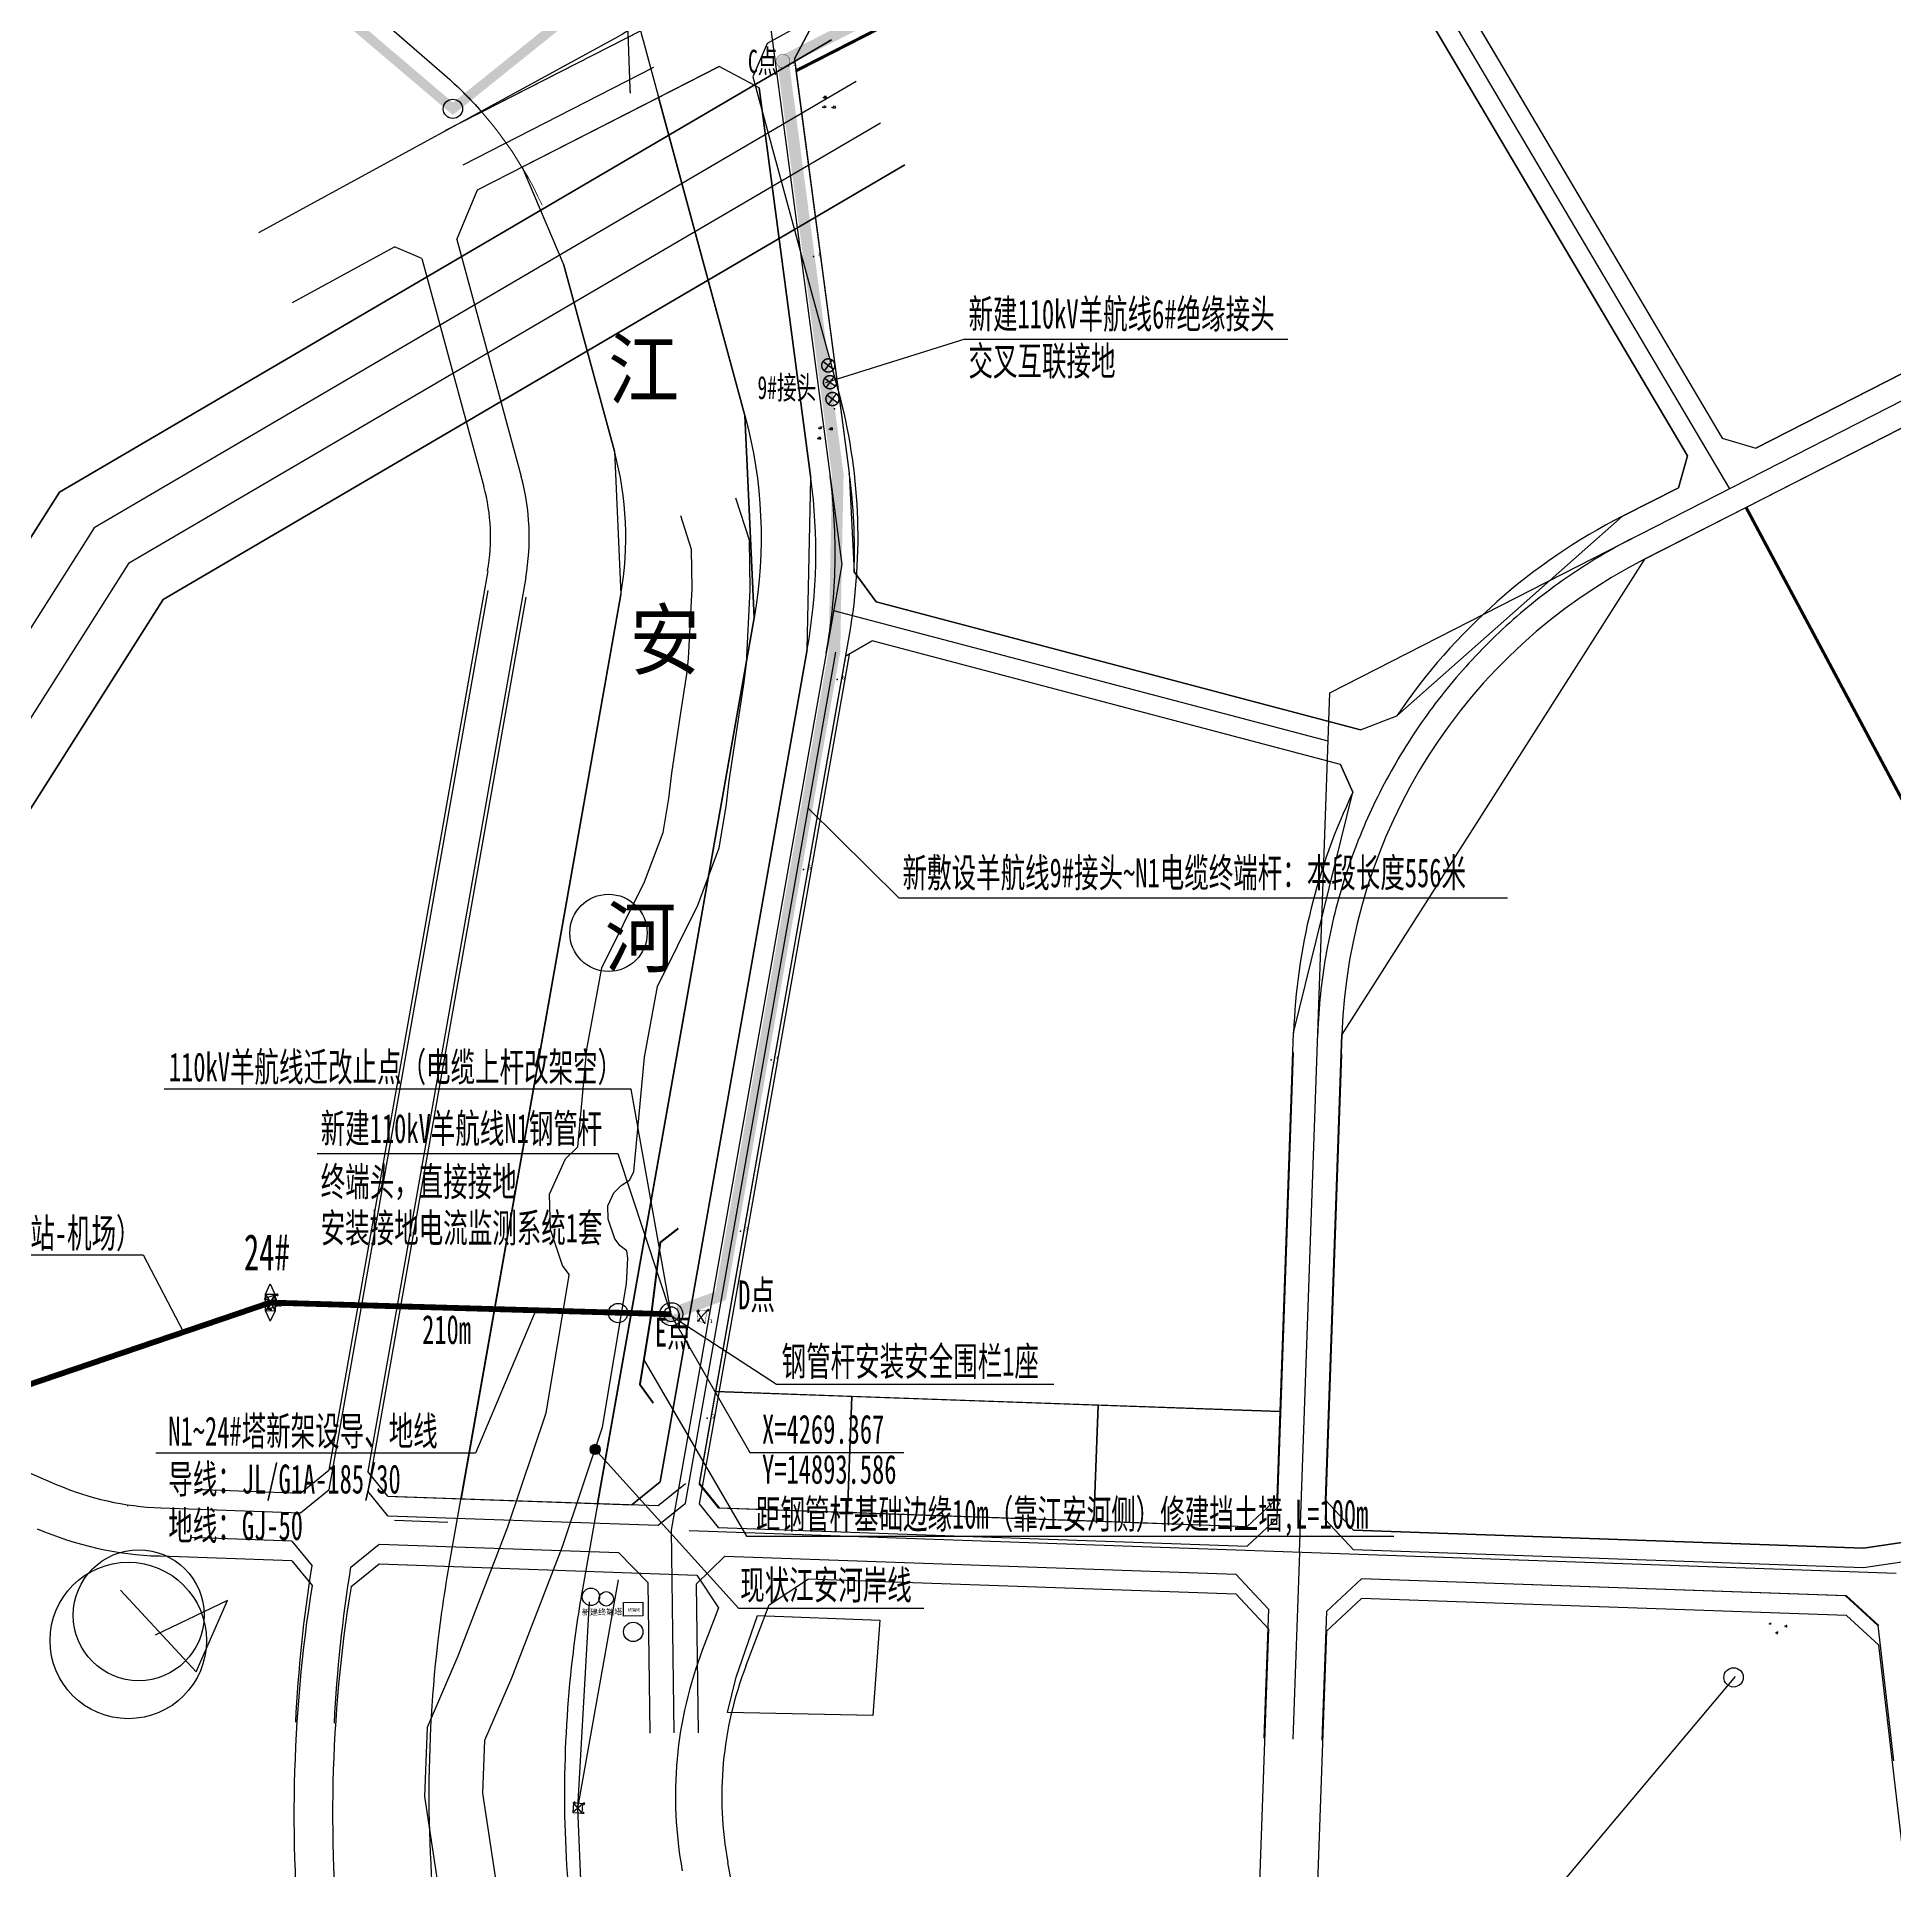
# Model space of a CAD drawing. Header units: inches. Extents: x 18881 to 228805, y 6048 to 210487.
# Drawn here: x 214565 to 215527, y 203981 to 204930 of the extents above; entities that cross this region are included whole.
import ezdxf
from ezdxf.enums import TextEntityAlignment as Align

# ---------------------------------------------------------------- set-up
doc = ezdxf.new("R2010")
doc.units = ezdxf.units.IN
doc.header["$LTSCALE"] = 10
doc.header["$MEASUREMENT"] = 0
for name, pattern in [('ACAD_ISO02W100', [15, 12, -3]), ('CENTER', [2, 1.25, -0.25, 0.25, -0.25]), ('DASH', [0.35, 0.25, -0.1]), ('DASHEDX2', [1.5, 1, -0.5]), ('DOTE', [2.42, 2, -0.2, 0.02, -0.2])]:
    doc.linetypes.add(name, pattern=pattern)
for name, color, linetype in [('110kV', 1, 'Continuous'), ('110KV电缆改造线', 1, 'Continuous'), ('110kV羊航线现状', 7, 'Continuous'), ('110kV顺源线', 1, 'Continuous'), ('110kV顺牧线', 1, 'Continuous'), ('1名称', 7, 'Continuous'), ('1地块界线', 7, 'DASHEDX2'), ('1河流-岸线', 4, 'Continuous'), ('1道路中线', 7, 'CENTER'), ('1道路红线', 7, 'Continuous'), ('220kV尖石二线', 7, 'Continuous'), ('220规划', 1, 'Continuous'), ('B-C', 233, 'Continuous'), ('B-E1', 151, 'Continuous'), ('B-G11', 94, 'Continuous'), ('B-G12', 102, 'Continuous'), ('B-G22', 122, 'Continuous'), ('B-U12', 144, 'Continuous'), ('B-U21', 144, 'Continuous'), ('B-U29', 144, 'Continuous'), ('Error_Layer', 7, 'Continuous'), ('g规划电缆隧道', 1, 'Continuous'), ('SXSS', 5, 'Continuous'), ('ZDH', 1, 'Continuous'), ('双流尖石二线迁改', 7, 'Continuous'), ('市政-U1', 144, 'Continuous'), ('平面井', 4, 'Continuous'), ('规划高压走廊', 3, 'Continuous')]:
    doc.layers.add(name, color=color, linetype=linetype)
doc.styles.add('GTF_XW', font='', dxfattribs={"width": 0.85})
doc.styles.add('HZ', font='rs.shx', dxfattribs={"width": 0.8, "bigfont": 'hztxt.shx'})
doc.styles.get("Standard").update_dxf_attribs({"font": ''})
doc.styles.add('宋体', font='', dxfattribs={"width": 0.9})
doc.styles.get('GTF_XW').set_extended_font_data('SimSun')
doc.styles.get('Standard').set_extended_font_data('SimSun')
doc.styles.get('宋体').set_extended_font_data('SimSun')
doc.linetypes.add('220_LINE', pattern='A,30,-3,["220",Standard,S=3,R=0,X=-2,Y=-0.9],-2.5', length=35.5)
doc.linetypes.add('TRACKS', pattern='A,0.15,[130,ltypeshp.shx,S=0.25,R=0,X=0,Y=0],0.15', length=0.3)
doc.dimstyles.get("Standard").update_dxf_attribs({"dimtxt": 0.18, "dimasz": 0.18, "dimexe": 0.18, "dimexo": 0.0625, "dimgap": 0.09, "dimtad": 0, "dimtih": 1, "dimtoh": 1, "dimdec": 4, "dimzin": 0, "dimdsep": 46, "dimtxsty": 'Standard', "dimcen": 0.09, "dimadec": 0, "dimazin": 0, "dimtfac": 1, "dimtdec": 4, "dimtofl": 0, "dimtmove": 0, "dimatfit": 3, "dimfxl": 1, "dimtolj": 1, "dimtzin": 0, "dimarcsym": 0})

# ---------------------------------------------------------------- blocks, each defined once
blk = doc.blocks.new('357457')
at = {"color": 8}
for p in [(14954.154, 4915.518, -5.37), (14954.154, 4915.518, -5.37), (14967.17, 4816.823, -6.758), (14967.17, 4816.823, -6.758), (14978.031, 4738.011, -7.194), (14978.031, 4738.011, -7.194), (14979.369, 4597.843, -7.295), (14979.369, 4597.843, -7.295), (14962.001, 4499.587, -7.367), (14962.001, 4499.587, -7.367), (14945.271, 4400.958, -7.664), (14945.271, 4400.958, -7.664), (14929.341, 4312.28, -7.641), (14929.341, 4312.28, -7.641), (14910.921, 4264.778, -7.692), (14910.921, 4264.778, -7.692), (14912.125, 4215.568, -7.944), (14912.125, 4215.568, -7.944)]:
    blk.add_point(p, dxfattribs=at)
for s, p in [('9', (14956.654, 4915.518)), ('8', (14969.67, 4816.823)), ('7', (14980.531, 4738.011)), ('6', (14981.869, 4597.843)), ('5', (14964.501, 4499.587)), ('4', (14947.771, 4400.958)), ('3', (14931.841, 4312.28)), ('1', (14913.421, 4264.778)), ('2', (14914.625, 4215.568))]:
    blk.add_text(s, height=2, dxfattribs=at).set_placement(p)
blk = doc.blocks.new('121224')
at = {"layer": '110KV电缆改造线', "color": 3, "lineweight": -2, "const_width": 1.5, "flags": 128}
blk.add_lwpolyline([(6155.9, 28411.8, -1), (6166.3, 28403.5, -1), (6155.9, 28411.8, 1.896544)], format="xyb", dxfattribs=at)
for points in [[(6155.9, 28411.8), (6166.3, 28403.5)], [(6165.2, 28412.8), (6157, 28402.5)]]:
    blk.add_lwpolyline(points, dxfattribs=at)
blk = doc.blocks.new('24275275')
at = {"color": 6}
for radius in [3.99, 2.57]:
    blk.add_circle((14932.65, 4282.07, 1.21), radius, dxfattribs=at)

msp = doc.modelspace()

# ---------------------------------------------------------------- hatches: boundary and pattern name
at = {"layer": '110kV羊航线现状'}
h = msp.add_hatch(color=0, dxfattribs=at)
edge = h.paths.add_edge_path()
edge.add_arc((214854.17, 204199.37), 2.67, 0, 360)

# ---------------------------------------------------------------- linework, layer by layer
at = {"color": 0}
for p, q in [((214683.47, 204279.74, -6.57), (214685.94, 204285.02, -6.57)), ((214683.47, 204279.74, -6.57), (214688.43, 204279.75, -6.57)), ((214683.47, 204279.74, -6.57), (214688.46, 204271.05, -6.57)), ((214683.5, 204271.04, -6.57), (214683.47, 204279.74, -6.57)), ((214688.43, 204279.75, -6.57), (214683.5, 204271.04, -6.57)), ((214685.94, 204285.02, -6.57), (214688.43, 204279.75, -6.57)), ((214688.43, 204279.75, -6.57), (214688.46, 204271.05, -6.57)), ((214688.46, 204271.05, -6.57), (214683.5, 204271.04, -6.57)), ((214683.5, 204271.04, -6.57), (214685.99, 204265.77, -6.57)), ((214688.46, 204271.05, -6.57), (214685.99, 204265.77, -6.57)), ((214893.62, 204268.59), (214934.22, 204197.88)), ((214934.22, 204197.88), (215013.85, 204197.88))]:
    msp.add_line(p, q, dxfattribs=at)
at = {"color": 0, "const_width": 3, "elevation": 0.11}
msp.add_lwpolyline([(214685.96, 204275.39), (214528.22, 204221.74)], dxfattribs=at)
at = {"layer": '110kV', "color": 0, "linetype": 'Continuous'}
for p, q in [((214690.2, 204273.82), (214683.07, 204277.44)), ((214690.2, 204273.82), (214683.07, 204277.44)), ((214684.91, 204271.98), (214688.36, 204279.29)), ((214684.91, 204271.98), (214688.36, 204279.29)), ((214847.84, 204016.02), (214842.57, 204011.56)), ((214847.84, 204016.02), (214842.57, 204011.56)), ((214847.49, 204011.11), (214842.92, 204016.47)), ((214847.49, 204011.11), (214842.92, 204016.47))]:
    msp.add_line(p, q, dxfattribs=at)
at = {"layer": '110kV', "color": 0, "linetype": 'Continuous', "flags": 128}
for points in [[(214684.91, 204271.98), (214690.2, 204273.82), (214688.36, 204279.29), (214683.07, 204277.44)], [(214684.91, 204271.98), (214690.2, 204273.82), (214688.36, 204279.29), (214683.07, 204277.44)], [(214847.49, 204011.11), (214847.84, 204016.02), (214842.92, 204016.47), (214842.57, 204011.56)], [(214847.49, 204011.11), (214847.84, 204016.02), (214842.92, 204016.47), (214842.57, 204011.56)]]:
    msp.add_lwpolyline(points, close=True, dxfattribs=at)
for points in [[(214854.67, 203787), (214845.21, 204013.79), (214866.32, 204131.88)], [(214859.95, 203660.35), (214845.21, 204013.79), (214851.29, 204120.58)]]:
    msp.add_lwpolyline(points, dxfattribs=at)
at = {"layer": '110kV羊航线现状', "color": 0}
for p, q in [((215045.54, 204774.08), (214973.44, 204751.41)), ((215045.54, 204774.08), (215212.75, 204774.08)), ((215011.41, 204484.9, -0.21), (214964.17, 204531.52)), ((215011.41, 204484.9, -0.21), (215326.38, 204484.9, -0.21)), ((214710.22, 204352.56), (214865.82, 204352.56)), ((214865.82, 204352.56), (214893.62, 204268.59)), ((214433.16, 204300.07, -0.06), (214620.21, 204300.07, -0.06)), ((214620.21, 204300.07, -0.06), (214641.14, 204260.16))]:
    msp.add_line(p, q, dxfattribs=at)
at = {"layer": '110kV羊航线现状', "color": 0, "linetype": 'DASH', "const_width": 6, "elevation": 0.11}
for points in [[(215285.76, 205092.45), (215267.5, 205084.44), (215246.6, 205068.06), (215136.85, 205012.18), (215033.76, 204959.66), (214951.38, 204917.87), (214964.82, 204816.43), (214973.44, 204751.41)], [(214973.44, 204751.41), (214979.75, 204703.78), (214978.94, 204663.83), (214978.05, 204612.72), (214958.36, 204501.23), (214940.53, 204400.32), (214925.05, 204312.48), (214919.13, 204278.96), (214897.14, 204270.86), (214893.6, 204268.98), (214893.59, 204269.37)]]:
    msp.add_lwpolyline(points, dxfattribs=at)
at = {"layer": '110kV羊航线现状', "color": 0, "linetype": 'TRACKS', "ltscale": 0.5, "const_width": 1}
for points in [[(214883.23, 204269.34), (214887.9, 204306.55), (214897.24, 204313.81)], [(214883.31, 204269.99), (214877.33, 204232.97), (214884.26, 204223.38)]]:
    msp.add_lwpolyline(points, dxfattribs=at)
at = {"layer": '110kV羊航线现状', "color": 0, "linetype": 'DOTE', "ltscale": 0.15, "const_width": 3}
msp.add_lwpolyline([(214893.59, 204269.37), (214685.96, 204275.39)], dxfattribs=at)
at = {"layer": '110kV羊航线现状', "color": 1, "const_width": 0.2, "elevation": 482}
msp.add_lwpolyline([(214907.09, 204270.97), (214912.1, 204271.31), (214910.96, 204264.78), (214907.39, 204265.9), (214907.04, 204270.97)], dxfattribs=at)
at = {"layer": '110kV羊航线现状', "color": 0}
msp.add_circle((214854.17, 204199.37), 2.67, dxfattribs=at)
at = {"layer": '110kV顺源线', "color": 8}
msp.add_circle((214859.88, 204122.08), 3.73, dxfattribs=at)
at = {"layer": '110kV顺牧线', "color": 8}
for p, q in [((214608.46, 204126.63), (214647.63, 204084.34)), ((214663.83, 204121.23), (214626.47, 204103.23)), ((214647.63, 204084.34), (214663.83, 204121.23))]:
    msp.add_line(p, q, dxfattribs=at)
at = {"layer": '110kV顺牧线', "color": 8, "linetype": 'ACAD_ISO02W100', "ltscale": 0.125, "const_width": 5}
msp.add_lwpolyline([(214592.83, 205014.29), (214686.55, 204973.09), (214780.53, 204893.22), (214921.35, 205006.26)], dxfattribs=at)
at = {"layer": '110kV顺牧线', "color": 8}
for centre, radius in [((214617.91, 204113.58), 33.88), ((214612.51, 204100.53), 40.49), ((214851.95, 204123.12), 4.5)]:
    msp.add_circle(centre, radius, dxfattribs=at)
at = {"layer": '1地块界线', "color": 8, "ltscale": 20}
for p, q in [((214984.83, 204166.86), (214986.94, 204226.82)), ((214984.83, 204166.86), (214986.94, 204226.82)), ((215112.34, 204162.37), (215114.45, 204222.34)), ((215112.34, 204162.37), (215114.45, 204222.34))]:
    msp.add_line(p, q, dxfattribs=at)
at = {"layer": '1地块界线', "color": 8, "ltscale": 20, "const_width": 1.6, "flags": 128}
for points in [[(214958.09, 204912.87), (215222.1, 205047.63)], [(215828.51, 204610.9), (215561.02, 204478.82), (215449.86, 204686.94)]]:
    msp.add_lwpolyline(points, dxfattribs=at)
at = {"layer": '1河流-岸线', "color": 8}
for points in [[(214571.5, 205480.71), (214739.76, 205383.48, -0.27696), (214784.68, 205302.5), (214779.28, 205143.21, 0.257037), (214822.9, 205057.19), (214834.28, 205049.43, -0.238491), (214869.17, 204986.21), (214872.14, 204903.55, 0.010822), (214872.27, 204901.39)], [(214571.5, 205480.71), (214739.76, 205383.48, -0.27696), (214784.68, 205302.5), (214779.28, 205143.21, 0.257037), (214822.9, 205057.19), (214834.28, 205049.43, -0.231442), (214869.06, 204988.34, 0.050658), (214878.96, 204928.52), (214931.67, 204734.42, -0.11046), (214936.39, 204629.76), (214847.57, 204127.11, 0.016693), (214841.83, 204086.8)], [(214571.5, 205480.71), (214739.76, 205383.48, -0.27696), (214784.68, 205302.5), (214779.28, 205143.21, 0.257037), (214822.9, 205057.19), (214834.28, 205049.43, -0.231442), (214869.06, 204988.34, 0.050658), (214878.96, 204928.52), (214931.67, 204734.42, -0.11046), (214936.39, 204629.76), (214847.57, 204127.11, 0.016693), (214841.83, 204086.8)], [(214571.5, 205480.71), (214739.76, 205383.48, -0.27696), (214784.68, 205302.5), (214779.28, 205143.21, 0.257037), (214822.9, 205057.19), (214834.28, 205049.43, -0.231442), (214869.06, 204988.34, 0.050658), (214878.96, 204928.52), (214931.67, 204734.42, -0.11046), (214936.39, 204629.76), (214847.57, 204127.11, 0.016693), (214841.83, 204086.8)], [(214774.83, 204115.2, -0.008969), (214778.64, 204139.29), (214867.46, 204641.94, 0.11046), (214864.11, 204716.07), (214837.99, 204812.26)], [(214774.83, 204115.2, -0.008969), (214778.64, 204139.29), (214867.46, 204641.94, 0.11046), (214864.11, 204716.07), (214837.99, 204812.26)], [(214774.83, 204115.2, -0.008969), (214778.64, 204139.29), (214867.46, 204641.94, 0.11046), (214864.11, 204716.07), (214837.99, 204812.26)], [(214956.29, 203016.67), (215061.68, 203243.13, 0.335254), (215024.26, 203417.58), (214886.49, 203536.58, -0.187568), (214801.62, 203696.67), (214772.89, 203941.82, -0.064007), (214774.83, 204115.2, -0.056334)], [(214841.83, 204086.8, 0.056256), (214842.42, 203949.97), (214871.14, 203704.82, 0.187568), (214932.25, 203589.55), (215070.02, 203470.55, -0.335254), (215125.15, 203213.59), (215024.8, 202997.98)]]:
    msp.add_lwpolyline(points, format="xyb", dxfattribs=at)
at = {"layer": '1河流-岸线', "color": 8, "lineweight": 0}
msp.add_lwpolyline([(214349.74, 205051.51), (214369.57, 205058.44, -0.177969), (214466.16, 205056.9), (214514.08, 205038.41, 0.057073), (214580.15, 205021.25), (214603.92, 205017.89, -0.144892), (214707.21, 204970.77), (214776.22, 204910.77, -0.106419), (214826.69, 204843.4)], format="xyb", dxfattribs=at)
at = {"layer": '1道路中线', "color": 8, "ltscale": 50}
for p, q in [((215552.46, 205255.55), (214785.59, 204864.12)), ((215213.18, 205082.37), (215441.27, 204696.59)), ((214943.77, 204944.86), (214981.88, 204657.3)), ((215234.4, 204591), (215737.53, 204847.81)), ((214981.88, 204657.3), (214893.57, 204157.56)), ((214981.88, 204657.3), (214893.57, 204157.56)), ((215233.51, 204565.91), (214977.66, 204633.44)), ((215218.75, 204146.12), (215234.4, 204591)), ((215218.75, 204146.12), (215234.4, 204591)), ((215527.51, 204135.26), (214750.31, 204162.6)), ((215527.51, 204135.26), (214750.31, 204162.6)), ((214893.57, 204157.56), (214894.93, 204052.65)), ((214893.57, 204157.56), (214894.93, 204052.65)), ((215218.75, 204146.12), (215215.35, 204049.47)), ((215218.75, 204146.12), (215215.35, 204049.47))]:
    msp.add_line(p, q, dxfattribs=at)
for centre, start, end in [((214678.39, 204663.84), 349.97925, 7.54933), ((215528, 204404.04), 117.04096, 177.98517)]:
    msp.add_arc(centre, 300, start, end, dxfattribs=at)
at = {"layer": '1道路红线', "color": 8}
for p, q in [((215237.39, 205061.08), (215437.46, 204722.69)), ((215219.54, 205051.97), (215419.61, 204713.58)), ((214793.34, 204851.23), (214918.33, 204915.03)), ((214957.28, 204919.03), (214985.7, 204704.57)), ((214939.08, 204904.13), (214965.87, 204701.94)), ((215696.71, 204841.01), (215454.96, 204717.61)), ((214782.56, 204825.59), (214815.86, 204702.97)), ((214697.49, 204793.04), (214750.26, 204821.82)), ((215397.3, 204660.11), (215707.73, 204818.56)), ((214764.51, 204815.75), (214796.56, 204697.73)), ((215414.84, 204697.13), (215385.93, 204682.38)), ((214798.53, 204654.12), (214716.29, 204188.69)), ((214798.53, 204654.12), (214716.29, 204188.69)), ((214798.53, 204643.93), (214716.29, 204178.5)), ((214798.53, 204643.93), (214716.29, 204178.5)), ((214818.22, 204650.64), (214736.47, 204187.98)), ((214818.22, 204650.64), (214736.47, 204187.98)), ((214818.22, 204640.45), (214736.47, 204177.79)), ((214818.22, 204640.45), (214736.47, 204177.79)), ((215250.28, 204571.83), (214999.64, 204637.98)), ((215239.96, 204553.87), (214997.51, 204617.86)), ((214963.96, 204613.38), (214887.85, 204182.66)), ((214963.96, 204613.38), (214887.85, 204182.66)), ((214900.89, 204171.52), (214978.74, 204612.09)), ((214985.63, 204610.87), (214907.95, 204171.27)), ((214983.66, 204609.9), (214908.04, 204181.95)), ((214983.66, 204609.9), (214908.04, 204181.95)), ((215207.22, 204174.05), (215215.7, 204415.03)), ((215207.22, 204174.05), (215215.7, 204415.03)), ((215232.2, 204173.17), (215240.68, 204414.15)), ((215232.2, 204173.17), (215240.68, 204414.15)), ((215207.22, 204163.86), (215215.7, 204404.84)), ((215232.2, 204162.98), (215240.68, 204403.96)), ((214306.21, 204297.27), (214575.24, 204181.33)), ((214306.21, 204297.27), (214575.24, 204181.33)), ((214886.81, 204170.31), (214900.89, 204181.7)), ((214886.81, 204170.31), (214900.89, 204181.7)), ((214701.62, 204166.63), (214716.29, 204178.5)), ((214701.62, 204166.63), (214716.29, 204178.5)), ((214746.79, 204165.05), (214736.47, 204177.79)), ((214746.79, 204165.05), (214736.47, 204177.79)), ((214746.79, 204175.23), (214886.81, 204170.31)), ((214746.79, 204175.23), (214886.81, 204170.31)), ((214750.75, 204175.09), (214873.19, 204170.79)), ((214750.75, 204175.09), (214873.19, 204170.79)), ((215191.7, 204159.58), (215207.22, 204174.05)), ((215191.7, 204159.58), (215207.22, 204174.05)), ((215246.67, 204157.65), (215232.2, 204173.17)), ((215246.67, 204157.65), (215232.2, 204173.17)), ((214612.24, 204170.76), (214612.11, 204170.07)), ((214612.24, 204170.76), (214612.11, 204170.07)), ((214629.33, 204169.18), (214701.62, 204166.63)), ((214629.33, 204169.18), (214701.62, 204166.63)), ((214746.79, 204165.05), (214886.81, 204160.12)), ((214746.79, 204165.05), (214886.81, 204160.12)), ((214886.81, 204160.12), (214900.89, 204171.52)), ((214907.95, 204171.27), (214917.86, 204159.03)), ((214918.36, 204169.2), (215186.71, 204159.76)), ((214918.36, 204169.2), (215186.71, 204159.76)), ((215191.7, 204149.39), (215207.22, 204163.86)), ((215246.67, 204147.46), (215232.2, 204162.98)), ((214917.86, 204159.03), (215186.71, 204149.57)), ((215186.71, 204159.76), (215191.7, 204159.58)), ((215186.71, 204159.76), (215191.7, 204159.58)), ((215510.65, 204148.36), (215246.67, 204157.65)), ((215510.65, 204148.36), (215246.67, 204157.65)), ((215510.65, 204148.36), (215246.67, 204157.65)), ((215510.65, 204148.36), (215246.67, 204157.65)), ((215539.84, 204152.69), (215510.65, 204148.36)), ((215539.84, 204152.69), (215510.65, 204148.36)), ((215539.84, 204152.69), (215510.65, 204148.36)), ((215539.84, 204152.69), (215510.65, 204148.36)), ((214697.23, 204141.77), (214624.15, 204144.34)), ((214697.23, 204141.77), (214624.15, 204144.34)), ((214742.4, 204150.37), (214866.24, 204146.02)), ((214742.4, 204150.37), (214866.24, 204146.02)), ((214921.23, 204144.08), (215185.83, 204134.77)), ((214921.23, 204144.08), (215185.83, 204134.77)), ((215186.71, 204149.57), (215191.7, 204149.39)), ((215510.65, 204138.17), (215246.67, 204147.46)), ((214697.23, 204141.77), (214707.65, 204129.01)), ((214697.23, 204141.77), (214707.65, 204129.01)), ((214727.79, 204128.3), (214742.4, 204140.18)), ((214742.4, 204140.18), (214906.81, 204134.4)), ((214742.4, 204140.18), (214906.81, 204134.4)), ((214906.81, 204134.4), (214918.03, 204117.45)), ((214906.81, 204134.4), (214918.03, 204117.45)), ((215185.83, 204134.77), (215202.7, 204116.67)), ((215185.83, 204134.77), (215202.7, 204116.67)), ((215539.84, 204142.5), (215510.65, 204138.17)), ((214881.42, 204130.49), (214882.43, 204052.49)), ((214881.42, 204130.49), (214882.43, 204052.49)), ((214906.44, 204129.61), (214907.43, 204052.81)), ((214906.44, 204129.61), (214907.43, 204052.81)), ((214944.29, 204118.89), (214964.65, 204132.37)), ((214964.65, 204132.37), (215185.83, 204124.59)), ((215185.83, 204124.59), (215202.7, 204106.48)), ((215250.79, 204132.49), (215232.68, 204115.61)), ((215250.79, 204132.49), (215232.68, 204115.61)), ((215501.35, 204123.67), (215250.79, 204132.49)), ((215501.85, 204123.66), (215250.79, 204132.49)), ((215501.35, 204123.67), (215250.79, 204132.49)), ((215501.85, 204123.66), (215250.79, 204132.49)), ((215518.08, 204108.25), (215501.35, 204123.67)), ((215518.08, 204108.25), (215501.35, 204123.67)), ((215501.85, 204123.66), (215518.58, 204108.23)), ((215501.85, 204123.66), (215518.58, 204108.23)), ((214918.03, 204117.45), (214909.76, 204095.87)), ((214918.03, 204117.45), (214909.76, 204095.87)), ((214932.17, 204087.28), (214944.29, 204118.89)), ((215202.7, 204116.67), (215200.35, 204049.99)), ((215202.7, 204116.67), (215200.35, 204049.99)), ((215232.68, 204115.61), (215230.34, 204048.94)), ((215232.68, 204115.61), (215230.34, 204048.94)), ((215250.79, 204122.3), (215232.68, 204105.43)), ((215501.85, 204113.47), (215250.79, 204122.3)), ((215202.7, 204106.48), (215195.41, 203899.34)), ((215232.68, 204105.43), (215225.35, 203897.13)), ((215501.85, 204113.47), (215518.58, 204098.04)), ((215518.08, 204108.25), (215526.24, 204038.21)), ((215518.08, 204108.25), (215526.24, 204038.21)), ((215544.8, 203873.18), (215518.58, 204098.04)), ((214935.45, 203917.91), (214922.87, 203985.68))]:
    msp.add_line(p, q, dxfattribs=at)
for points in [[(215007.96, 205391.61), (214940.2, 205033.57, -0.22478), (214864.65, 204929.78), (214679.89, 204829.01)], [(214962.08, 204937.36), (214943.25, 204927.09), (214935.86, 204909.76), (214979.92, 204747.52, -0.11046), (214985.63, 204621.06), (214907.95, 204181.45), (214917.86, 204169.22), (215186.71, 204159.76), (215191.7, 204159.58), (215207.22, 204174.05), (215215.7, 204415.03)], [(214962.08, 204937.36), (214943.25, 204927.09), (214935.86, 204909.76), (214979.92, 204747.52, -0.11046), (214985.63, 204621.06), (214907.95, 204181.45), (214917.86, 204169.22), (215186.71, 204159.76), (215191.7, 204159.58), (215207.22, 204174.05), (215215.7, 204415.03)], [(214699.19, 204058.21, -0.027163), (214707.65, 204139.2)], [(214699.19, 204058.21, -0.027163), (214707.65, 204139.2)], [(214719.2, 204057.81, -0.02781), (214727.79, 204138.49)], [(214719.2, 204057.81, -0.02781), (214727.79, 204138.49)]]:
    msp.add_lwpolyline(points, format="xyb", dxfattribs=at)
for points in [[(214776.5, 204881.93), (214903.67, 204946.84)], [(214957.28, 204919.03), (214968.67, 204940.72)], [(214939.02, 204904.16), (214918.33, 204915.03)], [(214782.56, 204825.59), (214793.34, 204851.23)], [(214764.51, 204815.75), (214750.26, 204821.82)], [(215437.46, 204722.69), (215454.96, 204717.61)], [(215419.61, 204713.58), (215414.84, 204697.13)], [(214999.64, 204637.98), (214988.22, 204653.66)], [(214983.66, 204609.9), (214997.51, 204617.86)], [(215250.28, 204571.83), (215269.16, 204579.13)], [(215239.96, 204553.87), (215246.4, 204539.52)], [(215246.67, 204157.65), (215232.2, 204173.17), (215240.68, 204414.15)], [(215246.67, 204157.65), (215232.2, 204173.17), (215240.68, 204414.15)], [(214701.62, 204176.82), (214716.29, 204188.69)], [(214701.62, 204176.82), (214716.29, 204188.69)], [(214746.79, 204175.23), (214736.47, 204187.98)], [(214746.79, 204175.23), (214736.47, 204187.98)], [(214887.85, 204182.66), (214873.19, 204170.79)], [(214887.85, 204182.66), (214873.19, 204170.79)], [(214908.04, 204181.95), (214918.36, 204169.2)], [(214908.04, 204181.95), (214918.36, 204169.2)], [(214646.93, 204178.75), (214701.62, 204176.82)], [(214646.93, 204178.75), (214701.62, 204176.82)], [(214697.23, 204151.96), (214644.93, 204153.8)], [(214697.23, 204151.96), (214644.93, 204153.8)], [(214697.23, 204151.96), (214707.65, 204139.2)], [(214697.23, 204151.96), (214707.65, 204139.2)], [(214727.79, 204138.49), (214742.4, 204150.37)], [(214727.79, 204138.49), (214742.4, 204150.37)], [(214881.42, 204130.49), (214866.24, 204146.02)], [(214881.42, 204130.49), (214866.24, 204146.02)], [(214906.44, 204129.61), (214921.23, 204144.08)], [(214906.44, 204129.61), (214921.23, 204144.08)]]:
    msp.add_lwpolyline(points, dxfattribs=at)
for centre, radius, start, end in [((214700.05, 204671.52), 120, 349.97925, 15.19264), ((214678.39, 204663.84), 290, 349.97925, 7.54933), ((214678.39, 204663.84), 310, 358.11703, 7.54933), ((214700.05, 204671.52), 100, 349.97925, 15.19264), ((215528, 204404.04), 312.5, 117.04096, 145.92486), ((215528, 204404.04), 287.5, 117.04096, 177.98517), ((215528, 204404.04), 312.5, 154.30754, 177.98517), ((214634.6, 204319.09), 150, 246.68677, 267.98517), ((214634.6, 204319.09), 150, 246.68677, 267.98517), ((214634.6, 204319.09), 175, 246.68677, 267.98517), ((214634.6, 204319.09), 175, 246.68677, 267.98517), ((215448.27, 204010.78), 750, 170.93037, 186.68408), ((215448.27, 204010.78), 750, 170.93037, 186.68408), ((215448.27, 204010.78), 730, 170.73558, 186.68408), ((215448.27, 204010.78), 730, 170.73558, 186.68408), ((215107.72, 204019.99), 212, 159.02612, 190.51298), ((215107.72, 204019.99), 212, 159.02612, 190.51298), ((215107.72, 204019.99), 188, 159.02612, 190.51298)]:
    msp.add_arc(centre, radius, start, end, dxfattribs=at)
at = {"layer": '220kV尖石二线', "color": 1, "ltscale": 20}
msp.add_line((214916.41, 204229.3), (215208.8, 204219.02), dxfattribs=at)
msp.add_line((214916.41, 204229.3), (215208.8, 204219.02), dxfattribs=at)
at = {"layer": '220kV尖石二线', "color": 8, "linetype": 'Continuous'}
for p, q in [((214868.81, 204120.18), (214878.83, 204120.33)), ((214868.81, 204120.18), (214878.83, 204120.33)), ((214868.81, 204113.05), (214868.81, 204120.18)), ((214868.81, 204113.05), (214868.81, 204120.18)), ((214878.83, 204120.33), (214878.83, 204113.2)), ((214878.83, 204120.33), (214878.83, 204113.2)), ((214878.83, 204113.2), (214868.81, 204113.05)), ((214878.83, 204113.2), (214868.81, 204113.05))]:
    msp.add_line(p, q, dxfattribs=at)
at = {"layer": '220规划', "color": 8, "linetype": '220_LINE', "flags": 128}
for points in [[(214989.19, 204907.31), (214594.79, 204676.36), (214127.99, 203940.01)], [(215001.82, 204885.74), (214612.66, 204657.85), (213918.32, 203562.56), (213834.82, 203474.93)]]:
    msp.add_lwpolyline(points, dxfattribs=at)
at = {"layer": 'B-C', "color": 8}
for points in [[(215541.76, 205206.53), (215536.81, 205208.26), (215239.95, 205056.74), (215437.46, 204722.69), (215454.96, 204717.61), (215683.82, 204834.43), (215695.5, 204867.83)], [(215828.51, 204610.9), (215744.68, 204769.91), (215637.79, 204715.35), (215609.75, 204768.55), (215449.86, 204686.94), (215561.02, 204478.82)], [(215246.4, 204539.52), (215239.96, 204553.87), (214997.51, 204617.86), (214983.66, 204609.9), (214916.41, 204229.3), (215208.8, 204219.02), (215215.7, 204415.03)], [(215246.4, 204539.52), (215239.96, 204553.87), (214997.51, 204617.86), (214983.66, 204609.9), (214916.41, 204229.3), (215208.8, 204219.02), (215215.7, 204415.03)]]:
    msp.add_lwpolyline(points, close=True, dxfattribs=at)
at = {"layer": 'B-E1', "color": 8}
msp.add_lwpolyline([(214748.55, 205018.31, 0.029039), (214724.4, 205036.97, 0.115469), (214706.64, 204971.27, -0.000945), (214707.21, 204970.77), (214776.22, 204910.77, -0.033975), (214795.45, 204891.6), (214877.59, 204933.53), (214874.59, 204944.61, -0.057357), (214869.44, 204978.52), (214869.17, 204986.21, 0.238491), (214834.28, 205049.43), (214822.9, 205057.19, -0.139236), (214787.88, 205099.13, 0.023558), (214775.67, 205092.14, 0.136072), (214815.01, 205045.62), (214826.39, 205037.86, -0.238491), (214855.17, 204985.7), (214856.58, 204946.68, -0.656073), (214840.02, 204938.77)], format="xyb", close=True, dxfattribs=at)
msp.add_lwpolyline([(214931.67, 204734.42), (214886.97, 204899.02), (214816.34, 204862.97), (214837.99, 204812.26), (214864.11, 204716.07), (214867.46, 204641.94), (214784.76, 204173.9), (214855.4, 204171.41), (214936.39, 204629.76)], close=True, dxfattribs=at)
msp.add_lwpolyline([(214931.67, 204734.42), (214886.97, 204899.02), (214816.34, 204862.97), (214837.99, 204812.26), (214864.11, 204716.07), (214867.46, 204641.94), (214784.76, 204173.9), (214855.4, 204171.41), (214936.39, 204629.76)], close=True, dxfattribs=at)
at = {"layer": 'B-G11', "color": 3}
for p, q in [((214910.96, 204264.78, 482), (214907.04, 204270.97, 482)), ((214907.39, 204265.9, 482), (214912.06, 204271.31, 482.04))]:
    msp.add_line(p, q, dxfattribs=at)
at = {"layer": 'B-G12', "color": 8}
msp.add_lwpolyline([(214939.08, 204904.13), (214918.33, 204915.03), (214886.97, 204899.02), (214931.67, 204734.42), (214936.39, 204629.76), (214855.4, 204171.41), (214873.19, 204170.79), (214887.85, 204182.66), (214963.96, 204613.38), (214965.87, 204701.94)], close=True, dxfattribs=at)
msp.add_lwpolyline([(214939.08, 204904.13), (214918.33, 204915.03), (214886.97, 204899.02), (214931.67, 204734.42), (214936.39, 204629.76), (214855.4, 204171.41), (214873.19, 204170.79), (214887.85, 204182.66), (214963.96, 204613.38), (214965.87, 204701.94)], close=True, dxfattribs=at)
at = {"layer": 'B-G22', "color": 8}
msp.add_lwpolyline([(215222.1, 205047.63), (215219.54, 205051.97), (215198.54, 205058.06), (214968.67, 204940.72), (214957.28, 204919.03), (214958.09, 204912.87)], close=True, dxfattribs=at)
at = {"layer": 'B-U12', "color": 8}
msp.add_lwpolyline([(215208.8, 204219.02), (215114.45, 204222.34), (215112.34, 204162.37), (215186.71, 204159.76), (215191.7, 204159.58), (215207.22, 204174.05)], close=True, dxfattribs=at)
msp.add_lwpolyline([(215208.8, 204219.02), (215114.45, 204222.34), (215112.34, 204162.37), (215186.71, 204159.76), (215191.7, 204159.58), (215207.22, 204174.05)], close=True, dxfattribs=at)
at = {"layer": 'B-U21', "color": 8}
msp.add_lwpolyline([(215114.45, 204222.34), (214986.94, 204226.82), (214984.83, 204166.86), (215112.34, 204162.37)], close=True, dxfattribs=at)
msp.add_lwpolyline([(215114.45, 204222.34), (214986.94, 204226.82), (214984.83, 204166.86), (215112.34, 204162.37)], close=True, dxfattribs=at)
at = {"layer": 'B-U29', "color": 8}
msp.add_lwpolyline([(214986.94, 204226.82), (214916.41, 204229.3), (214908.04, 204181.95), (214918.36, 204169.2), (214984.83, 204166.86)], close=True, dxfattribs=at)
msp.add_lwpolyline([(214986.94, 204226.82), (214916.41, 204229.3), (214908.04, 204181.95), (214918.36, 204169.2), (214984.83, 204166.86)], close=True, dxfattribs=at)
at = {"layer": 'Error_Layer', "color": 8}
for points in [[(215541.76, 205206.53), (215536.81, 205208.26), (215239.95, 205056.74), (215437.46, 204722.69), (215454.96, 204717.61), (215683.82, 204834.43), (215695.5, 204867.83)], [(215222.1, 205047.63), (215219.54, 205051.97), (215198.54, 205058.06), (214968.67, 204940.72), (214957.28, 204919.03), (214958.09, 204912.87)], [(215222.1, 205047.63), (214958.09, 204912.87), (214985.7, 204704.57), (214988.22, 204653.66), (214999.64, 204637.98), (215250.28, 204571.83), (215269.16, 204579.13), (215385.93, 204682.38), (215414.84, 204697.13), (215419.61, 204713.58)], [(214939.08, 204904.13), (214918.33, 204915.03), (214886.97, 204899.02), (214931.67, 204734.42), (214936.39, 204629.76), (214855.4, 204171.41), (214873.19, 204170.79), (214887.85, 204182.66), (214963.96, 204613.38), (214965.87, 204701.94)], [(214939.08, 204904.13), (214918.33, 204915.03), (214886.97, 204899.02), (214931.67, 204734.42), (214936.39, 204629.76), (214855.4, 204171.41), (214873.19, 204170.79), (214887.85, 204182.66), (214963.96, 204613.38), (214965.87, 204701.94)], [(214931.67, 204734.42), (214886.97, 204899.02), (214816.34, 204862.97), (214837.99, 204812.26), (214864.11, 204716.07), (214867.46, 204641.94), (214784.76, 204173.9), (214855.4, 204171.41), (214936.39, 204629.76)], [(215828.51, 204610.9), (215744.68, 204769.91), (215637.79, 204715.35), (215609.75, 204768.55), (215449.86, 204686.94), (215561.02, 204478.82)], [(215877.62, 204517.74), (215828.51, 204610.9), (215561.02, 204478.82), (215449.86, 204686.94), (215397.3, 204660.11), (215240.68, 204414.15), (215232.2, 204173.17), (215246.67, 204157.65), (215510.65, 204148.36), (215539.84, 204152.69), (215960.89, 204296.85), (215975.97, 204331.18)], [(215877.62, 204517.74), (215828.51, 204610.9), (215561.02, 204478.82), (215449.86, 204686.94), (215397.3, 204660.11), (215240.68, 204414.15), (215232.2, 204173.17), (215246.67, 204157.65), (215510.65, 204148.36), (215539.84, 204152.69), (215960.89, 204296.85), (215975.97, 204331.18)], [(215246.4, 204539.52), (215239.96, 204553.87), (214997.51, 204617.86), (214983.66, 204609.9), (214916.41, 204229.3), (215208.8, 204219.02), (215215.7, 204415.03)], [(215246.4, 204539.52), (215239.96, 204553.87), (214997.51, 204617.86), (214983.66, 204609.9), (214916.41, 204229.3), (215208.8, 204219.02), (215215.7, 204415.03)], [(214986.94, 204226.82), (214916.41, 204229.3), (214908.04, 204181.95), (214918.36, 204169.2), (214984.83, 204166.86)], [(214986.94, 204226.82), (214916.41, 204229.3), (214908.04, 204181.95), (214918.36, 204169.2), (214984.83, 204166.86)], [(215114.45, 204222.34), (214986.94, 204226.82), (214984.83, 204166.86), (215112.34, 204162.37)], [(215114.45, 204222.34), (214986.94, 204226.82), (214984.83, 204166.86), (215112.34, 204162.37)], [(215208.8, 204219.02), (215114.45, 204222.34), (215112.34, 204162.37), (215186.71, 204159.76), (215191.7, 204159.58), (215207.22, 204174.05)], [(215208.8, 204219.02), (215114.45, 204222.34), (215112.34, 204162.37), (215186.71, 204159.76), (215191.7, 204159.58), (215207.22, 204174.05)]]:
    msp.add_lwpolyline(points, close=True, dxfattribs=at)
msp.add_lwpolyline([(214748.55, 205018.31, 0.029039), (214724.4, 205036.97, 0.115469), (214706.64, 204971.27, -0.000945), (214707.21, 204970.77), (214776.22, 204910.77, -0.033975), (214795.45, 204891.6), (214877.59, 204933.53), (214874.59, 204944.61, -0.057357), (214869.44, 204978.52), (214869.17, 204986.21, 0.238491), (214834.28, 205049.43), (214822.9, 205057.19, -0.139236), (214787.88, 205099.13, 0.023558), (214775.67, 205092.14, 0.136072), (214815.01, 205045.62), (214826.39, 205037.86, -0.238491), (214855.17, 204985.7), (214856.58, 204946.68, -0.656073), (214840.02, 204938.77)], format="xyb", close=True, dxfattribs=at)
at = {"layer": 'Error_Layer', "color": 3}
msp.add_lwpolyline([(214931.67, 204734.42), (214886.97, 204899.02), (214816.34, 204862.97), (214837.99, 204812.26), (214864.11, 204716.07), (214867.46, 204641.94), (214784.76, 204173.9), (214855.4, 204171.41), (214936.39, 204629.76)], close=True, dxfattribs=at)
at = {"layer": 'g规划电缆隧道', "color": 8}
for q in [(214261.96, 204131.17), (214615.76, 204251.52)]:
    msp.add_line((214686.64, 204275.63), q, dxfattribs=at)
at = {"layer": 'g规划电缆隧道', "color": 8, "flags": 128}
msp.add_lwpolyline([(215444.22, 204081.93), (214937.44, 203478.73), (214747.45, 203010.11), (214678.52, 202901.34), (214027.82, 201963.72), (213849.96, 201826.38)], dxfattribs=at)
at = {"layer": 'g规划电缆隧道', "color": 8}
for centre in [(214780.53, 204893.22), (214866.03, 204269.98), (215443.39, 204081.43)]:
    msp.add_circle(centre, 5, dxfattribs=at)
at = {"layer": 'SXSS', "color": 8, "linetype": 'Continuous', "flags": 128}
msp.add_lwpolyline([(214810.07, 203929.23), (214796.01, 204021.46), (214797.12, 204048.92), (214811.08, 204081.18), (214837.2, 204149.24), (214858.03, 204210.99), (214870.42, 204285.03), (214871.14, 204298.42), (214870.52, 204302.15), (214867.04, 204304.69), (214864.31, 204308.45), (214860.93, 204318.52), (214860.75, 204325.45), (214863.77, 204332.25), (214867.57, 204335.92), (214872.01, 204338.69), (214874.12, 204343.13), (214879.64, 204402.46), (214886.44, 204439), (214907.3, 204481.14), (214918.43, 204510.82), (214922.01, 204532.06), (214923.58, 204545.47), (214927.82, 204573.9), (214931.3, 204596.47), (214932.47, 204606.17), (214934.37, 204644.44), (214933.97, 204670.03), (214927.06, 204691.63)], dxfattribs=at)
at = {"layer": 'SXSS', "color": 3, "linetype": 'Continuous', "flags": 128}
for points in [[(214810.07, 203929.23), (214796.01, 204021.46), (214797.12, 204048.92), (214811.08, 204081.18), (214837.2, 204149.24), (214858.03, 204210.99), (214870.42, 204285.03), (214871.14, 204298.42), (214870.52, 204302.15), (214867.04, 204304.69), (214864.31, 204308.45), (214860.93, 204318.52), (214860.75, 204325.45), (214863.77, 204332.25), (214867.57, 204335.92), (214872.01, 204338.69), (214874.12, 204343.13), (214879.64, 204402.46), (214886.44, 204439), (214907.3, 204481.14), (214918.43, 204510.82), (214922.01, 204532.06), (214923.58, 204545.47), (214927.82, 204573.9), (214931.3, 204596.47), (214932.47, 204606.17), (214934.37, 204644.44), (214933.97, 204670.03), (214927.06, 204691.63)], [(214780.35, 203925.09), (214765.92, 204019.79), (214767.37, 204055.71), (214783.3, 204092.51), (214808.97, 204159.42), (214828.84, 204218.3), (214840.56, 204288.32), (214840.65, 204289.99), (214837.34, 204294.55), (214831.06, 204313.24), (214830.58, 204331.43), (214838.73, 204349.76), (214845.19, 204356.01), (214849.9, 204406.6), (214857.7, 204448.58), (214879.74, 204493.09), (214889.33, 204518.65), (214892.3, 204536.3), (214893.84, 204549.43), (214898.15, 204578.4), (214901.57, 204600.55), (214902.56, 204608.72), (214904.36, 204644.95), (214904.05, 204665.12), (214898.49, 204682.49)], [(214780.35, 203925.09), (214765.92, 204019.79), (214767.37, 204055.71), (214783.3, 204092.51), (214808.97, 204159.42), (214828.84, 204218.3), (214840.56, 204288.32), (214840.65, 204289.99), (214837.34, 204294.55), (214831.06, 204313.24), (214830.58, 204331.43), (214838.73, 204349.76), (214845.19, 204356.01), (214849.9, 204406.6), (214857.7, 204448.58), (214879.74, 204493.09), (214889.33, 204518.65), (214892.3, 204536.3), (214893.84, 204549.43), (214898.15, 204578.4), (214901.57, 204600.55), (214902.56, 204608.72), (214904.36, 204644.95), (214904.05, 204665.12), (214898.49, 204682.49)]]:
    msp.add_lwpolyline(points, dxfattribs=at)
at = {"layer": 'ZDH', "color": 8, "linetype": 'Continuous'}
for p in [(214972.07, 204894.09, 483.52), (214972.31, 204899.08, 483.53), (214976.9, 204893.96, 483.53), (214969.37, 204722.58, 482.19), (214969.95, 204728.01, 482.16), (214975.41, 204727.46, 482.16), (214688.36, 204279.29, 482.47), (214684.91, 204271.98, 482.55), (214690.2, 204273.82, 482.51), (214907.04, 204270.97, 482), (214912.06, 204271.31, 482.04), (214907.34, 204265.9, 481.97), (215462.07, 204109.1, 481.69), (215465.47, 204104.4, 481.65), (215470.12, 204107.87, 481.73), (214842.92, 204016.47, 481.04), (214847.49, 204011.11, 481.07), (214847.84, 204016.02, 481.1)]:
    msp.add_point(p, dxfattribs=at)
at = {"layer": '双流尖石二线迁改', "color": 8}
for centre, radius in [((214861.08, 204466.73), 20), ((214873.87, 204104.98), 5), ((214873.87, 204104.98), 5)]:
    msp.add_circle(centre, radius, dxfattribs=at)
at = {"layer": '市政-U1', "color": 8}
msp.add_lwpolyline([(214938.21, 204113.4), (215001.47, 204111.07), (214997.87, 204061.68), (214922.6, 204063.32), (214927.17, 204081.57)], close=True, dxfattribs=at)
at = {"layer": '平面井', "color": 6, "const_width": 0.2}
msp.add_lwpolyline([(214947.88, 204917.87, 1), (214954.88, 204917.87, 1)], format="xyb", close=True, dxfattribs=at)
at = {"layer": '规划高压走廊', "color": 8, "lineweight": 106}
for points in [[(214976.55, 204928.89), (214576.93, 204694.87), (213878.73, 203593.49), (213834.82, 203547.41)], [(215014.45, 204864.17), (214630.53, 204639.34), (213938.12, 203547.1), (213834.82, 203438.69)]]:
    msp.add_lwpolyline(points, dxfattribs=at)

# ---------------------------------------------------------------- block references
at = {"layer": '110KV电缆改造线', "color": 6, "lineweight": -2, "xscale": 0.5120000000125278, "yscale": 0.5120000000169966, "zscale": 0.5120000000000005, "rotation": 2.034055114917735}
for p in [(212338.57, 190112.89), (212339.45, 190104.2, 0.11), (212340.73, 190095.51)]:
    msp.add_blockref('121224', p, dxfattribs=at)
at = {"layer": '110kV羊航线现状', "color": 0, "linetype": 'DASH'}
msp.add_blockref('357457', (200000, 200000), dxfattribs=at)
at = {"layer": '110kV羊航线现状', "color": 0, "xscale": 1.5, "yscale": 1.5, "zscale": 1.5}
msp.add_blockref('24275275', (192494.61, 197846.26, -1.81), dxfattribs=at)

# ---------------------------------------------------------------- texts
at = {"color": 0, "style": 'GTF_XW', "width": 0.62}
for s, height, p in [('C点', 12, (214933.28, 204911.78, -0.11)), ('新建110kV羊航线6#绝缘接头', 15, (215047.4, 204779.53, -0.13)), ('交叉互联接地', 15, (215047.4, 204755.22, -0.13)), ('9#接头', 12, (214938.17, 204742.97, -0.11)), ('新敷设羊航线9#接头~N1电缆终端杆：本段长度556米', 15, (215013.28, 204490.35, -0.35)), ('110kV羊航线迁改止点（电缆上杆改架空）', 15, (214633.52, 204389.84, -0.13)), ('新建110kV羊航线N1钢管杆', 15, (214712.09, 204358.01, -0.13)), ('终端头，直接接地', 15, (214712.09, 204330.52, -0.13)), ('110kV羊航线（220石羊站-机场）', 15, (214435.09, 204303.81, -0.06)), ('安装接地电流监测系统1套', 15, (214712.09, 204306.54, -0.13)), ('24#', 18.75, (214672.38, 204292.09)), ('D点', 15, (214928.2, 204271.84, -0.13)), ('210m', 15, (214764.6, 204253.96, -0.13)), ('E点', 15, (214885.07, 204252.63, -0.13)), ('钢管杆安装安全围栏1座', 15, (214950.69, 204237.52, -0.13)), ('N1~24#塔新架设导、地线', 15, (214633.23, 204201.43, -0.13)), ('导线：JL/G1A-185/30', 15, (214633.23, 204176.58, -0.13)), ('距钢管杆基础边缘10m（靠江安河侧）修建挡土墙,L=100m', 15, (214937.4, 204158.47, -0.13)), ('地线：GJ-50', 15, (214633.23, 204152.5, -0.13)), ('现状江安河岸线', 15, (214929.24, 204121.74, -0.13))]:
    msp.add_text(s, height=height, dxfattribs=at).set_placement(p)
msp.add_text(' X=4269.367', height=15, dxfattribs=at).set_placement((214934.22, 204197.88), align=Align.BOTTOM_LEFT)
msp.add_text(' Y=14893.586', height=15, dxfattribs=at).set_placement((214934.22, 204196.63), align=Align.TOP_LEFT)
at = {"layer": '110kV顺源线', "color": 8, "linetype": 'Continuous', "style": '宋体'}
msp.add_text('新建终端塔', height=3, rotation=1.0598, dxfattribs=at).set_placement((214868.26, 204115.48), align=Align.MIDDLE_RIGHT)
at = {"layer": '1名称', "color": 0, "lineweight": 9, "style": '宋体', "width": 0.9}
for s, p in [('江', (214860.85, 204743.45)), ('安', (214872.02, 204603.41)), ('河', (214859.25, 204449.53))]:
    msp.add_text(s, height=30, rotation=359.99933, dxfattribs=at).set_placement(p)
at = {"layer": '220kV尖石二线', "color": 8, "linetype": 'Continuous', "style": '宋体'}
msp.add_text('终端场', height=1.5, rotation=1.0598, dxfattribs=at).set_placement((214877.45, 204116.39), align=Align.MIDDLE_RIGHT)
msp.add_text('终端场', height=1.5, rotation=1.0598, dxfattribs=at).set_placement((214877.45, 204116.39), align=Align.MIDDLE_RIGHT)
at = {"layer": 'ZDH', "color": 8, "linetype": 'Continuous', "style": 'HZ', "width": 0.8}
for s, p in [('34', (214972.32, 204893.72, 483.52)), ('35', (214972.56, 204898.71, 483.53)), ('33', (214977.15, 204893.59, 483.53)), ('36', (214969.62, 204722.2, 482.19)), ('37', (214970.2, 204727.63, 482.16)), ('38', (214975.66, 204727.09, 482.16)), ('46', (214688.61, 204278.91, 482.47)), ('48', (214685.16, 204271.6, 482.55)), ('47', (214690.45, 204273.45, 482.51)), ('8', (214907.29, 204270.6, 482)), ('9', (214912.31, 204270.94, 482.04)), ('7', (214907.59, 204265.53, 481.97)), ('1', (215462.32, 204108.72, 481.69)), ('2', (215465.72, 204104.03, 481.65)), ('3', (215470.37, 204107.49, 481.73)), ('6', (214843.17, 204016.1, 481.04)), ('4', (214847.74, 204010.73, 481.07)), ('5', (214848.09, 204015.64, 481.1))]:
    msp.add_text(s, height=1, dxfattribs=at).set_placement(p)

# ---------------------------------------------------------------- leaders
at = {"layer": '110kV羊航线现状', "color": 0}
for points in [[(214893.62, 204268.59), (214872.88, 204385.86), (214631.01, 204385.86)], [(214823.41, 204271.4), (214792.25, 204197.39), (214626.79, 204197.39)], [(214893.62, 204268.59), (214947.98, 204233.23), (215091.5, 204233.23)], [(214879.39, 204245.7), (214932.54, 204154.52), (215267.64, 204154.52)], [(214854.17, 204199.37), (214928.35, 204117.31), (215024.35, 204117.31)]]:
    msp.add_leader(points, dimstyle='Standard', override={"dimgap": 0.09, "dimtad": 0}, dxfattribs=at)

doc.saveas('drawing.dxf')
